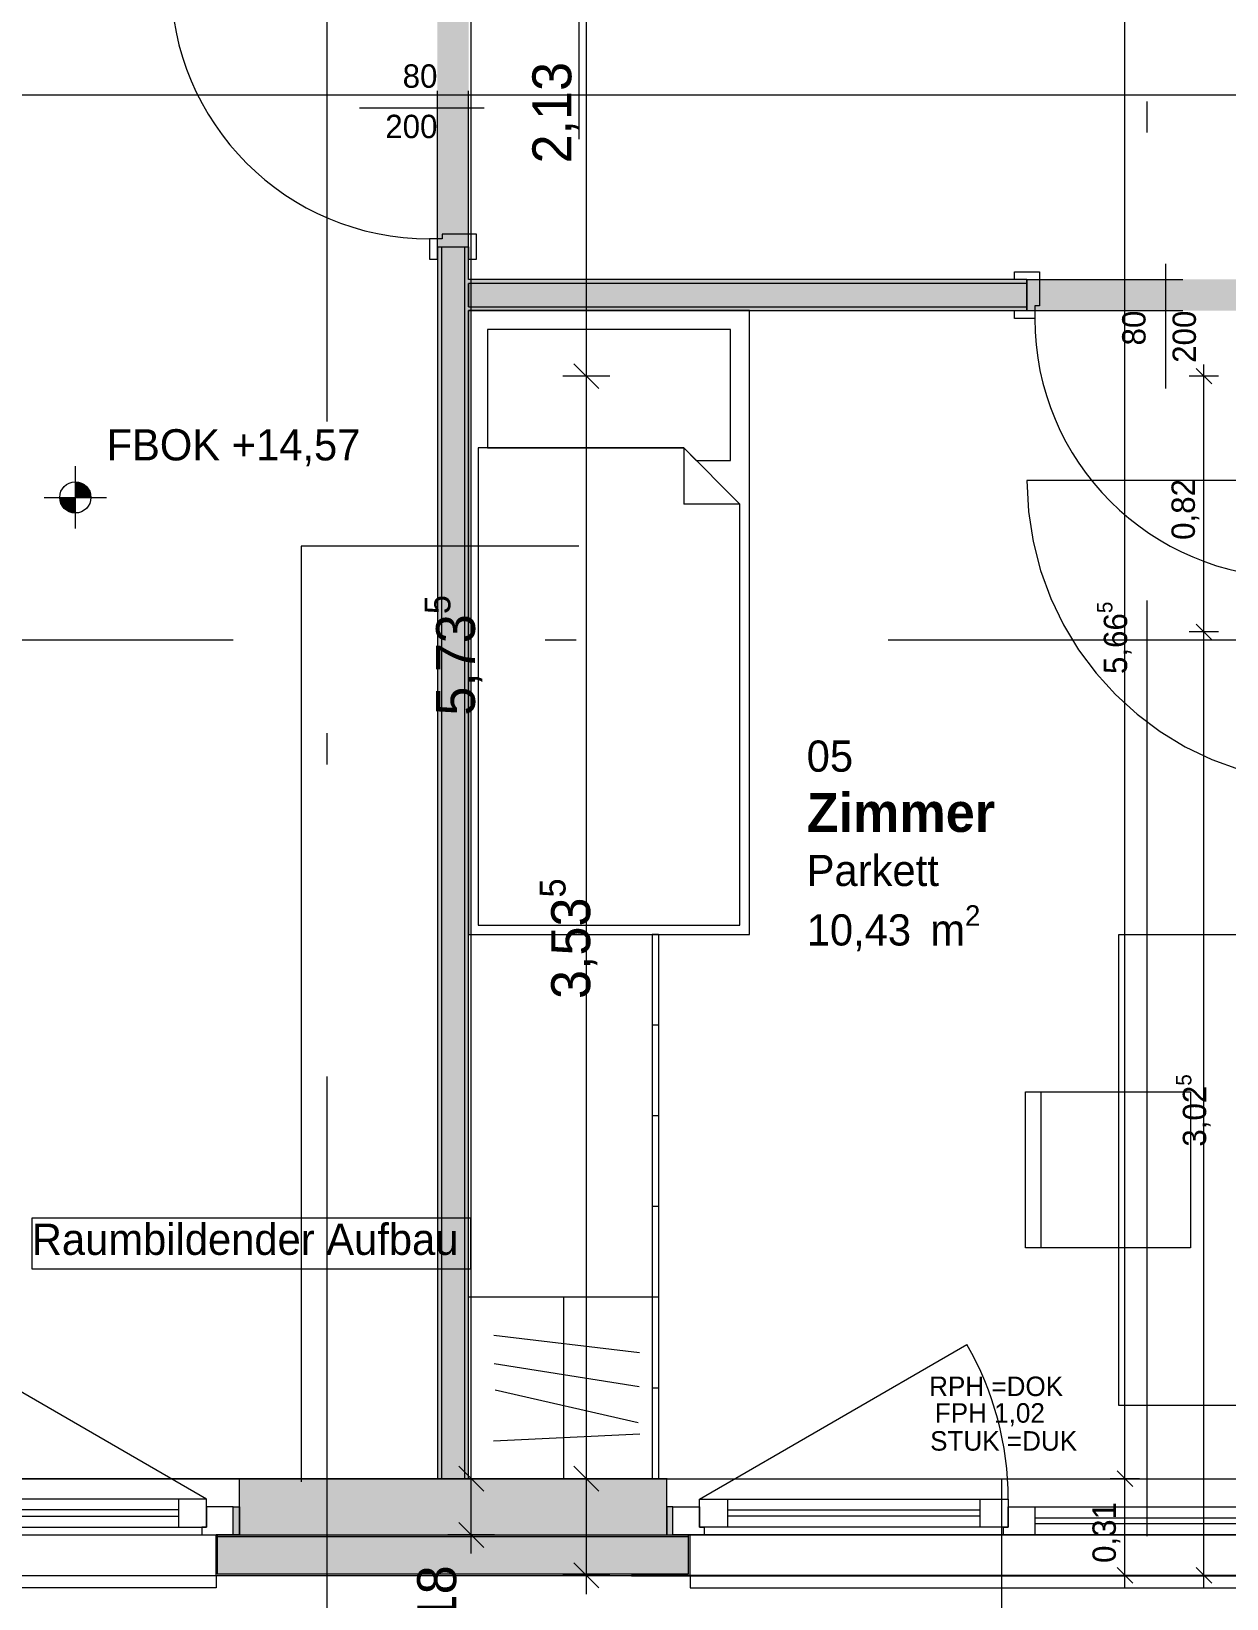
# Model space of a CAD drawing. Header units: metres. Extents: x -3 to 171, y -23 to 41.
# Drawn here: x 8.05 to 11.89, y -15.07 to -10.05 of the extents above; entities that cross this region are included whole.
import ezdxf

# ---------------------------------------------------------------- set-up
doc = ezdxf.new("R2010")
doc.units = ezdxf.units.M
doc.header["$MEASUREMENT"] = 0
for name, pattern in [('Achse', [0.004, 0.002, -0.001, 0, -0.001]), ('Baufluchtlinie', [0.013, 0.008, -0.005]), ('Schnittlinie', [0.006, 0.003, -0.0015, 0, -0.0015]), ('Strichlinie eng', [0.002, 0.0015, -0.0005]), ('Untersicht', [0.001, 0.0005, -0.0005])]:
    doc.linetypes.add(name, pattern=pattern)
for name, color, linetype in [('5._2.DG PP STG1_1_000 Achsraster', 7, 'Continuous'), ('5._2.DG PP STG1_1_110 Wand Aussen', 7, 'Continuous'), ('5._2.DG PP STG1_1_130 Wand Innen', 7, 'Continuous'), ('5._2.DG PP STG1_1_210 Decke', 7, 'Continuous'), ('5._2.DG PP STG1_1_220 Bodenaufbau', 7, 'Continuous'), ('5._2.DG PP STG1_1_510 Möblierung', 7, 'Continuous'), ('5._2.DG PP STG1_1_810 Raum', 7, 'Continuous'), ('5._2.DG PP STG1_1_851 Marker Schnitt', 7, 'Continuous'), ('5._2.DG PP STG1_1_945 Einreichplan Beschriftung', 7, 'Continuous'), ('5._2.DG PP STG1_1_950 Polierplan Bemaßung', 7, 'Continuous'), ('5._2.DG PP STG1_1_Neubau_840 Baulinien', 7, 'Continuous')]:
    doc.layers.add(name, color=color, linetype=linetype)
doc.styles.add('ERSTELLTER_STIL_2', font='')
doc.styles.add('ERSTELLTER_STIL_6', font='')
doc.styles.get('ERSTELLTER_STIL_2').set_extended_font_data('Eurostile')
doc.styles.get('ERSTELLTER_STIL_6').set_extended_font_data('Eurostile', bold=True)

msp = doc.modelspace()

# ---------------------------------------------------------------- hatches: boundary and pattern name
at = {"layer": '5._2.DG PP STG1_1_110 Wand Aussen', "linetype": 'Continuous', "lineweight": 13, "true_color": 0x3f7f02}
msp.add_hatch(color=76, dxfattribs=at).paths.add_polyline_path([(8.72, -14.69), (8.72, -14.78), (8.72, -14.87), (10.09, -14.87), (10.09, -14.78), (10.09, -14.69)])
at = {"layer": '5._2.DG PP STG1_1_110 Wand Aussen', "linetype": 'Continuous', "lineweight": 13, "true_color": 0xff6400}
for points in [[(8.7, -14.78), (8.7, -14.87), (8.72, -14.87), (8.72, -14.78)], [(10.11, -14.78), (10.09, -14.78), (10.09, -14.87), (10.11, -14.87)], [(8.65, -14.875), (8.65, -14.995), (10.16, -14.995), (10.16, -14.875)]]:
    msp.add_hatch(color=30, dxfattribs=at).paths.add_polyline_path(points)
at = {"layer": '5._2.DG PP STG1_1_110 Wand Aussen', "linetype": 'Continuous', "lineweight": 0, "true_color": 0x373737}
msp.add_hatch(color=250, dxfattribs=at).paths.add_polyline_path([(8.65, -14.875), (10.16, -14.875), (10.16, -14.87), (8.65, -14.87)])
at = {"layer": '5._2.DG PP STG1_1_130 Wand Innen', "linetype": 'Continuous', "lineweight": 0, "true_color": 0xffffff}
for points in [[(9.355, -9.85), (9.355, -10.74), (9.455, -10.74), (9.455, -9.85)], [(12.135, -10.845), (11.245, -10.845), (11.245, -10.945), (12.135, -10.945)]]:
    msp.add_hatch(color=7, dxfattribs=at).paths.add_polyline_path(points)
at = {"layer": '5._2.DG PP STG1_1_130 Wand Innen', "linetype": 'Continuous', "lineweight": 13, "true_color": 0xfb02fe}
for points in [[(9.355, -14.69), (9.3675, -14.69), (9.3675, -10.74), (9.355, -10.74)], [(9.4425, -14.69), (9.455, -14.69), (9.455, -10.74), (9.4425, -10.74)], [(9.455, -10.845), (9.455, -10.8575), (11.245, -10.8575), (11.245, -10.845)], [(11.245, -10.9325), (9.455, -10.9325), (9.455, -10.945), (11.245, -10.945)]]:
    msp.add_hatch(color=6, dxfattribs=at).paths.add_polyline_path(points)
at = {"layer": '5._2.DG PP STG1_1_130 Wand Innen', "linetype": 'Continuous', "lineweight": 13, "true_color": 0xffaa00}
for points in [[(9.3675, -14.69), (9.4425, -14.69), (9.4425, -10.74), (9.3675, -10.74)], [(9.455, -10.8575), (9.455, -10.9325), (11.245, -10.9325), (11.245, -10.8575)]]:
    msp.add_hatch(color=40, dxfattribs=at).paths.add_polyline_path(points)
at = {"layer": '5._2.DG PP STG1_1_950 Polierplan Bemaßung', "linetype": 'Continuous', "lineweight": 0, "true_color": 0x000000}
for points in [[(8.194, -11.5437), (8.244, -11.5437), (8.2402, -11.5246), (8.2293, -11.5083), (8.2131, -11.4975), (8.194, -11.4937)], [(8.194, -11.5437), (8.144, -11.5437), (8.1478, -11.5628), (8.1586, -11.579), (8.1749, -11.5899), (8.194, -11.5937)]]:
    msp.add_hatch(color=18, dxfattribs=at).paths.add_polyline_path(points)

# ---------------------------------------------------------------- linework, layer by layer
at = {"layer": '5._2.DG PP STG1_1_000 Achsraster', "color": 5, "linetype": 'Achse', "lineweight": 0, "ltscale": 1000}
for p, q in [((9, 3), (9, -22.5231)), ((-1.5, -12), (21, -12)), ((-1.5, -15), (21, -15))]:
    msp.add_line(p, q, dxfattribs=at)
at = {"layer": '5._2.DG PP STG1_1_110 Wand Aussen', "color": 7, "linetype": 'Strichlinie eng', "lineweight": 13, "ltscale": 1000}
msp.add_line((12.215, -11.49), (11.245, -11.49), dxfattribs=at)
at = {"layer": '5._2.DG PP STG1_1_110 Wand Aussen', "color": 8, "linetype": 'Strichlinie eng', "lineweight": 0, "ltscale": 1000}
for p, q in [((8.615, -14.755), (7.7576, -14.26)), ((10.195, -14.755), (11.0524, -14.26))]:
    msp.add_line(p, q, dxfattribs=at)
at = {"layer": '5._2.DG PP STG1_1_110 Wand Aussen', "color": 7, "linetype": 'Continuous', "lineweight": 13, "ltscale": 1000}
for p, q in [((8.72, -14.69), (6.57, -14.69)), ((10.09, -14.69), (12.24, -14.69)), ((11.165, -15.3891), (11.165, -14.69)), ((8.525, -14.755), (7.715, -14.755)), ((8.615, -14.755), (8.525, -14.755)), ((8.525, -14.755), (8.525, -14.845)), ((8.615, -14.845), (8.615, -14.755)), ((10.195, -14.845), (10.195, -14.755)), ((10.195, -14.755), (10.285, -14.755)), ((10.285, -14.755), (11.095, -14.755)), ((10.285, -14.755), (10.285, -14.845)), ((11.095, -14.845), (11.095, -14.755)), ((11.095, -14.755), (11.185, -14.755)), ((11.185, -14.755), (11.185, -14.845)), ((8.525, -14.79), (7.715, -14.79)), ((7.715, -14.81), (8.525, -14.81)), ((8.7, -14.78), (8.615, -14.78)), ((8.615, -14.78), (8.615, -14.845)), ((8.7, -14.87), (8.7, -14.78)), ((10.11, -14.78), (10.195, -14.78)), ((10.11, -14.87), (10.11, -14.78)), ((10.195, -14.78), (10.195, -14.845)), ((10.285, -14.79), (11.095, -14.79)), ((11.095, -14.81), (10.285, -14.81)), ((11.185, -14.845), (11.185, -14.78)), ((11.185, -14.78), (11.22, -14.78)), ((11.22, -14.78), (11.27, -14.78)), ((11.27, -14.78), (12.12, -14.78)), ((11.27, -14.78), (11.27, -14.87)), ((11.27, -14.815), (12.12, -14.815)), ((7.64, -14.87), (8.6, -14.87)), ((7.715, -14.845), (8.525, -14.845)), ((8.525, -14.845), (8.615, -14.845)), ((8.615, -14.845), (8.6, -14.845)), ((8.6, -14.845), (8.6, -14.87)), ((8.6, -14.87), (8.7, -14.87)), ((8.645, -14.875), (8.645, -14.87)), ((8.65, -14.87), (8.645, -14.87)), ((8.65, -14.87), (8.645, -14.87)), ((8.65, -14.87), (8.645, -14.87)), ((8.645, -14.875), (8.645, -14.87)), ((8.65, -14.995), (8.65, -14.87)), ((10.21, -14.87), (10.11, -14.87)), ((10.16, -14.87), (10.165, -14.87)), ((10.16, -14.995), (10.16, -14.87)), ((10.16, -14.87), (10.165, -14.87)), ((10.16, -14.87), (10.165, -14.87)), ((10.165, -14.875), (10.165, -14.87)), ((10.165, -14.875), (10.165, -14.87)), ((10.195, -14.845), (10.21, -14.845)), ((10.285, -14.845), (10.195, -14.845)), ((10.21, -14.845), (10.21, -14.87)), ((11.17, -14.87), (10.21, -14.87)), ((11.095, -14.845), (10.285, -14.845)), ((11.185, -14.845), (11.095, -14.845)), ((11.17, -14.87), (11.17, -14.845)), ((11.17, -14.845), (11.185, -14.845)), ((11.22, -14.87), (11.17, -14.87)), ((11.27, -14.87), (11.22, -14.87)), ((12.12, -14.835), (11.27, -14.835)), ((12.12, -14.87), (11.27, -14.87)), ((8.645, -14.995), (8.645, -14.875)), ((8.645, -14.995), (8.645, -14.875)), ((8.65, -14.875), (10.16, -14.875)), ((10.165, -14.995), (10.165, -14.875)), ((10.165, -14.995), (10.165, -14.875)), ((8.645, -15), (8.645, -14.995)), ((8.645, -15), (8.645, -14.995)), ((8.65, -15), (8.645, -15)), ((8.645, -15), (8.645, -15.04)), ((8.65, -14.995), (10.16, -14.995)), ((10.16, -15), (10.165, -15)), ((10.165, -15), (10.165, -14.995)), ((10.165, -15), (10.165, -14.995)), ((10.165, -15), (10.165, -15.04)), ((8.645, -15.04), (6.645, -15.04)), ((10.165, -15.04), (12.165, -15.04))]:
    msp.add_line(p, q, dxfattribs=at)
at = {"layer": '5._2.DG PP STG1_1_110 Wand Aussen', "color": 7, "linetype": 'Continuous', "lineweight": 18, "ltscale": 1000}
for p, q in [((8.72, -14.78), (8.72, -14.69)), ((8.72, -14.78), (8.72, -14.69)), ((10.09, -14.78), (10.09, -14.69)), ((10.09, -14.78), (10.09, -14.69)), ((8.72, -14.87), (8.72, -14.78)), ((8.72, -14.87), (8.72, -14.78)), ((8.72, -14.87), (8.72, -14.78)), ((10.09, -14.87), (10.09, -14.78)), ((10.09, -14.87), (10.09, -14.78)), ((10.09, -14.87), (10.09, -14.78)), ((8.72, -14.87), (8.65, -14.87)), ((8.72, -14.87), (8.65, -14.87)), ((8.72, -14.87), (8.65, -14.87)), ((8.72, -14.87), (10.09, -14.87)), ((10.09, -14.87), (10.16, -14.87)), ((10.09, -14.87), (10.16, -14.87)), ((10.09, -14.87), (10.16, -14.87))]:
    msp.add_line(p, q, dxfattribs=at)
at = {"layer": '5._2.DG PP STG1_1_110 Wand Aussen', "color": 7, "linetype": 'Continuous', "lineweight": 18, "ltscale": 1000, "flags": 128}
msp.add_lwpolyline([(10.09, -14.69), (8.72, -14.69)], dxfattribs=at)
at = {"layer": '5._2.DG PP STG1_1_110 Wand Aussen', "color": 7, "linetype": 'Continuous', "lineweight": 13, "ltscale": 1000, "flags": 128}
for points in [[(8.7, -14.78), (8.72, -14.78), (8.72, -14.87), (8.7, -14.87)], [(10.11, -14.78), (10.09, -14.78), (10.09, -14.87), (10.11, -14.87)]]:
    msp.add_lwpolyline(points, close=True, dxfattribs=at)
msp.add_lwpolyline([(8.65, -15), (10.16, -15)], dxfattribs=at)
at = {"layer": '5._2.DG PP STG1_1_110 Wand Aussen', "color": 7, "linetype": 'Strichlinie eng', "lineweight": 13, "ltscale": 1000}
msp.add_arc((12.215, -11.49), 0.97, 180, 270, dxfattribs=at)
at = {"layer": '5._2.DG PP STG1_1_110 Wand Aussen', "color": 8, "linetype": 'Strichlinie eng', "lineweight": 0, "ltscale": 1000}
msp.add_arc((10.195, -14.755), 0.99, 0, 30, dxfattribs=at)
at = {"layer": '5._2.DG PP STG1_1_110 Wand Aussen', "color": 7, "linetype": 'Continuous', "lineweight": 13, "ltscale": 1000}
for p in [(8.72, -14.69), (10.09, -14.69)]:
    msp.add_point(p, dxfattribs=at)
at = {"layer": '5._2.DG PP STG1_1_130 Wand Innen', "color": 8, "linetype": 'Untersicht', "lineweight": 13, "ltscale": 1000}
for p, q in [((9.355, -10.74), (9.355, -9.85)), ((9.455, -10.74), (9.455, -9.85)), ((11.245, -10.845), (12.135, -10.845)), ((11.245, -10.945), (12.135, -10.945))]:
    msp.add_line(p, q, dxfattribs=at)
at = {"layer": '5._2.DG PP STG1_1_130 Wand Innen', "color": 7, "linetype": 'Continuous', "lineweight": 13, "ltscale": 1000}
for p, q in [((9.105, -10.295), (9.505, -10.295)), ((9.48, -10.7), (9.37, -10.7)), ((9.37, -10.7), (9.37, -10.715)), ((9.48, -10.78), (9.48, -10.7)), ((9.37, -10.715), (9.33, -10.715)), ((9.33, -10.715), (9.33, -10.78)), ((9.355, -10.78), (9.355, -10.74)), ((9.355, -10.74), (9.455, -10.74)), ((9.455, -10.74), (9.455, -10.78)), ((9.33, -10.78), (9.355, -10.78)), ((9.455, -10.78), (9.48, -10.78)), ((11.69, -11.195), (11.69, -10.795)), ((11.205, -10.845), (11.205, -10.82)), ((11.205, -10.82), (11.285, -10.82)), ((11.245, -10.845), (11.205, -10.845)), ((11.245, -10.945), (11.245, -10.845)), ((11.285, -10.82), (11.285, -10.93)), ((11.205, -10.97), (11.205, -10.945)), ((11.205, -10.945), (11.245, -10.945)), ((11.285, -10.93), (11.27, -10.93)), ((11.27, -10.93), (11.27, -10.97)), ((11.27, -10.97), (11.205, -10.97))]:
    msp.add_line(p, q, dxfattribs=at)
at = {"layer": '5._2.DG PP STG1_1_130 Wand Innen', "color": 7, "linetype": 'Continuous', "lineweight": 18, "ltscale": 1000}
for p, q in [((9.355, -10.74), (9.3675, -10.74)), ((9.355, -10.74), (9.3675, -10.74)), ((9.355, -10.74), (9.3675, -10.74)), ((9.3675, -10.74), (9.3675, -14.69)), ((9.3675, -10.74), (9.4425, -10.74)), ((9.3675, -10.74), (9.4425, -10.74)), ((9.3675, -10.74), (9.4425, -10.74)), ((9.4425, -14.69), (9.4425, -10.74)), ((9.4425, -10.74), (9.455, -10.74)), ((9.4425, -10.74), (9.455, -10.74)), ((9.4425, -10.74), (9.455, -10.74)), ((11.245, -10.845), (11.245, -10.8575)), ((11.245, -10.845), (11.245, -10.8575)), ((11.245, -10.845), (11.245, -10.8575)), ((11.245, -10.8575), (9.455, -10.8575)), ((11.245, -10.8575), (11.245, -10.9325)), ((11.245, -10.8575), (11.245, -10.9325)), ((11.245, -10.8575), (11.245, -10.9325)), ((9.455, -10.9325), (11.245, -10.9325)), ((11.245, -10.9325), (11.245, -10.945)), ((11.245, -10.9325), (11.245, -10.945)), ((11.245, -10.9325), (11.245, -10.945))]:
    msp.add_line(p, q, dxfattribs=at)
at = {"layer": '5._2.DG PP STG1_1_130 Wand Innen', "color": 7, "linetype": 'Continuous', "lineweight": 18, "ltscale": 1000, "flags": 128}
for points in [[(9.355, -10.74), (9.355, -14.69)], [(9.455, -10.845), (9.455, -10.74)], [(11.245, -10.845), (9.455, -10.845)], [(9.455, -10.9325), (9.455, -10.8575)], [(9.455, -10.8575), (9.455, -10.9325)], [(9.455, -14.69), (9.455, -10.945)], [(9.455, -10.945), (11.245, -10.945)], [(9.355, -14.69), (9.455, -14.69)]]:
    msp.add_lwpolyline(points, dxfattribs=at)
at = {"layer": '5._2.DG PP STG1_1_130 Wand Innen', "color": 7, "linetype": 'Continuous', "lineweight": 13, "ltscale": 1000}
for centre in [(9.33, -9.885), (12.1, -10.97)]:
    msp.add_arc(centre, 0.83, 180, 270, dxfattribs=at)
at = {"layer": '5._2.DG PP STG1_1_210 Decke', "color": 7, "linetype": 'Continuous', "lineweight": 13, "ltscale": 1000, "true_color": 0xf4f4f4, "flags": 128}
msp.add_lwpolyline([(0.1362, -1.6878), (0.1803, -13.715), (6.39, -13.715), (6.39, -14.87), (12.42, -14.87), (12.42, -13.715), (18.8093, -13.715), (18.8494, -1.6878), (12.525, -1.6878), (12.525, -0.13), (6.455, -0.13), (6.455, -1.6878)], close=True, dxfattribs=at)
at = {"layer": '5._2.DG PP STG1_1_220 Bodenaufbau', "color": 7, "linetype": 'Continuous', "lineweight": 13, "ltscale": 1000, "true_color": 0xf4f4f4, "flags": 128}
msp.add_lwpolyline([(6.635, -1.705), (0.3163, -1.705), (0.3588, -13.2951), (3.005, -13.295), (3.005, -10.845), (6.57, -10.845), (6.57, -14.69), (12.24, -14.69), (12.24, -10.845), (18.6389, -10.845), (18.6693, -1.705), (12.345, -1.705), (12.345, -0.5726), (6.635, -0.5726)], close=True, dxfattribs=at)
at = {"layer": '5._2.DG PP STG1_1_510 Möblierung', "color": 8, "linetype": 'Continuous', "lineweight": 13, "ltscale": 1000, "true_color": 0x7e7f7f}
for p, q in [((10.355, -10.945), (9.455, -10.945)), ((9.455, -10.945), (9.455, -12.945)), ((10.355, -12.945), (10.355, -10.945)), ((10.145, -11.385), (10.145, -11.565)), ((10.325, -11.565), (10.145, -11.565)), ((9.455, -12.945), (10.355, -12.945)), ((10.0433, -12.945), (10.0433, -14.69)), ((10.0633, -12.945), (10.0433, -12.945)), ((10.0633, -13.2358), (10.0433, -13.2358)), ((11.29, -13.45), (11.29, -13.95)), ((10.0633, -13.5267), (10.0433, -13.5267)), ((10.0633, -13.8175), (10.0433, -13.8175)), ((10.0633, -14.1083), (9.455, -14.1083)), ((9.7592, -14.1083), (9.7592, -14.69)), ((10.0633, -14.1083), (10.0433, -14.1083)), ((10.0025, -14.286), (9.5358, -14.2306)), ((10.0013, -14.3951), (9.537, -14.3215)), ((9.9982, -14.5109), (9.5401, -14.4057)), ((10.0633, -14.3992), (10.0433, -14.3992)), ((10.0039, -14.5472), (9.5344, -14.5695))]:
    msp.add_line(p, q, dxfattribs=at)
at = {"layer": '5._2.DG PP STG1_1_510 Möblierung', "color": 8, "linetype": 'Continuous', "lineweight": 13, "ltscale": 1000, "true_color": 0x7e7f7f, "flags": 128}
for points in [[(10.145, -11.385), (10.185, -11.425), (10.295, -11.425), (10.295, -11.005), (9.515, -11.005), (9.515, -11.385)], [(9.485, -12.915), (10.325, -12.915), (10.325, -11.565), (10.145, -11.385), (9.485, -11.385)], [(10.0633, -12.945), (10.0633, -14.69), (9.455, -14.69), (9.455, -12.945)], [(11.54, -14.455), (11.54, -12.945), (12.24, -12.945), (12.24, -14.455)], [(11.77, -13.45), (11.77, -13.95), (11.24, -13.95), (11.24, -13.45)]]:
    msp.add_lwpolyline(points, close=True, dxfattribs=at)
at = {"layer": '5._2.DG PP STG1_1_851 Marker Schnitt', "color": 7, "linetype": 'Schnittlinie', "lineweight": 13, "ltscale": 1000}
for p, q in [((9.8079, 4.805), (9.8079, -11.7)), ((11.63, -5.7741), (11.63, -22.5231)), ((9.8079, -11.7), (8.9179, -11.7)), ((8.9179, -11.7), (8.9179, -22.5231))]:
    msp.add_line(p, q, dxfattribs=at)
at = {"layer": '5._2.DG PP STG1_1_945 Einreichplan Beschriftung', "color": 76, "linetype": 'Continuous', "lineweight": 13, "ltscale": 1000, "true_color": 0x3f7f02}
for p, q in [((9.4615, -13.8546), (8.0544, -13.8546)), ((8.0544, -13.8546), (8.0544, -14.0171)), ((9.4615, -14.0171), (9.4615, -13.8546)), ((8.0544, -14.0171), (9.4615, -14.0171))]:
    msp.add_line(p, q, dxfattribs=at)
at = {"layer": '5._2.DG PP STG1_1_950 Polierplan Bemaßung', "color": 76, "linetype": 'Continuous', "lineweight": 13, "ltscale": 1000, "true_color": 0x3f7f02}
for p, q in [((9.4633, -14.69), (9.4633, -8.955)), ((6.835, -10.2528), (18.6418, -10.2528)), ((9.4233, -14.65), (9.5033, -14.73)), ((9.5383, -14.69), (9.3883, -14.69)), ((9.4633, -14.87), (9.4633, -14.69)), ((9.5383, -14.87), (9.3883, -14.87)), ((9.4233, -14.83), (9.5033, -14.91)), ((9.4633, -14.93), (9.4633, -14.87))]:
    msp.add_line(p, q, dxfattribs=at)
at = {"layer": '5._2.DG PP STG1_1_950 Polierplan Bemaßung', "color": 6, "linetype": 'Continuous', "lineweight": 13, "ltscale": 1000, "true_color": 0xfb02fe}
for p, q in [((9.8325, -11.155), (9.8325, -9.025)), ((9.9075, -11.155), (9.7575, -11.155)), ((9.7925, -11.115), (9.8725, -11.195)), ((9.8325, -14.69), (9.8325, -11.155)), ((9.7925, -14.65), (9.8725, -14.73)), ((9.9075, -14.69), (9.7575, -14.69)), ((9.8325, -15), (9.8325, -14.69)), ((9.7925, -14.96), (9.8725, -15.04)), ((9.9075, -15), (9.7575, -15)), ((9.8325, -15.06), (9.8325, -15))]:
    msp.add_line(p, q, dxfattribs=at)
at = {"layer": '5._2.DG PP STG1_1_950 Polierplan Bemaßung', "color": 7, "linetype": 'Continuous', "lineweight": 13, "ltscale": 1000}
for p, q in [((11.5591, -14.69), (11.5591, -9.025)), ((11.8594, -11.155), (11.7656, -11.155)), ((11.8375, -11.18), (11.7875, -11.13)), ((11.8125, -11.155), (11.8125, -11.1175)), ((11.8125, -11.975), (11.8125, -11.155)), ((8.194, -11.6437), (8.194, -11.4437)), ((8.094, -11.5437), (8.294, -11.5437)), ((11.7875, -11.95), (11.8375, -12)), ((11.8594, -11.975), (11.7656, -11.975)), ((11.8125, -15), (11.8125, -11.975)), ((11.5341, -14.665), (11.5841, -14.715)), ((11.606, -14.69), (11.5122, -14.69)), ((11.5591, -15), (11.5591, -14.69)), ((11.606, -15), (11.5122, -15)), ((11.5341, -14.975), (11.5841, -15.025)), ((11.5591, -15.0375), (11.5591, -15)), ((11.8594, -15), (11.7656, -15)), ((11.7875, -14.975), (11.8375, -15.025)), ((11.8125, -15.0375), (11.8125, -15))]:
    msp.add_line(p, q, dxfattribs=at)
msp.add_circle((8.194, -11.5437), 0.05, dxfattribs=at)
at = {"layer": '5._2.DG PP STG1_1_Neubau_840 Baulinien', "color": 1, "linetype": 'Baufluchtlinie', "lineweight": 25, "ltscale": 1000, "true_color": 0xfb0106, "flags": 128}
msp.add_lwpolyline([(-3.0225, -14.9829), (0, -15), (18.9876, -15.0005), (22.9775, -15.0038)], dxfattribs=at)

# ---------------------------------------------------------------- texts
at = {"layer": '5._2.DG PP STG1_1_110 Wand Aussen', "color": 7, "linetype": 'Continuous', "lineweight": 13, "char_height": 0.0625, "attachment_point": 9, "style": 'ERSTELLTER_STIL_2'}
for s, insert in [('\\A1;{\\pqr;\\pt0;\\fEurostile|b0|i0|c0|p0;\\W1.000000;RPH =DOK}', (11.361, -14.4258)), ('\\A1;{\\pqr;\\pt0;\\fEurostile|b0|i0|c0|p0;\\W1.000000;FPH 1,02}', (11.3026, -14.5219)), ('\\A1;{\\pqr;\\pt0;\\fEurostile|b0|i0|c0|p0;\\W1.000000;STUK =DUK}', (11.406, -14.6008))]:
    msp.add_mtext(s, dxfattribs=dict(at, insert=insert))
at = {"layer": '5._2.DG PP STG1_1_130 Wand Innen', "color": 7, "linetype": 'Continuous', "lineweight": 13, "char_height": 0.075, "attachment_point": 9, "style": 'ERSTELLTER_STIL_2'}
for s, insert in [('\\A1;{\\pqr;\\pt0;\\fEurostile|b0|i0|c0|p0;\\W1.000000;80}', (9.355, -10.2314)), ('\\A1;{\\pqr;\\pt0;\\fEurostile|b0|i0|c0|p0;\\W1.000000;200}', (9.355, -10.393))]:
    msp.add_mtext(s, dxfattribs=dict(at, insert=insert))
at = {"layer": '5._2.DG PP STG1_1_130 Wand Innen', "color": 7, "linetype": 'Continuous', "lineweight": 13, "char_height": 0.075, "attachment_point": 9, "rotation": 90, "style": 'ERSTELLTER_STIL_2'}
for s, insert in [('\\A1;{\\pqr;\\pt0;\\fEurostile|b0|i0|c0|p0;\\W1.000000;80}', (11.6264, -10.945)), ('\\A1;{\\pqr;\\pt0;\\fEurostile|b0|i0|c0|p0;\\W1.000000;200}', (11.788, -10.945))]:
    msp.add_mtext(s, dxfattribs=dict(at, insert=insert))
at = {"layer": '5._2.DG PP STG1_1_810 Raum', "color": 7, "linetype": 'Continuous', "lineweight": 13, "attachment_point": 1}
for s, insert, char_height, style in [('\\A1;{\\pql;\\pt0;\\fEurostile|b0|i0|c0|p0;\\W1.000000;05}', (10.5389, -12.3231), 0.1, 'ERSTELLTER_STIL_2'), ('\\A1;{\\pql;\\pt0;\\fEurostile|b1|i0|c0|p0;\\W1.000000;Zimmer}', (10.5389, -12.4913), 0.125, 'ERSTELLTER_STIL_6'), ('\\A1;{\\pql;\\pt0;\\fEurostile|b0|i0|c0|p0;\\W1.000000;Parkett}', (10.5389, -12.6897), 0.1, 'ERSTELLTER_STIL_2'), ('\\A1;{\\pql;\\pt0,0.05;\\fEurostile|b0|i0|c0|p0;\\W1.000000;10,43\\fEurostile|b0|i0|c0|p0;\\W1.000000;\\A1{\\H.66x;\\S^  ;}\\fEurostile|b0|i0|c0|p0;\\W1.000000; m\\fEurostile|b0|i0|c0|p0;\\W1.000000;\\A1{\\H.66x;\\S2^  ;}}', (10.5389, -12.8512), 0.1, 'ERSTELLTER_STIL_2')]:
    msp.add_mtext(s, dxfattribs=dict(at, insert=insert, char_height=char_height, style=style))
at = {"layer": '5._2.DG PP STG1_1_945 Einreichplan Beschriftung', "color": 76, "linetype": 'Continuous', "lineweight": 13, "true_color": 0x3f7f02, "insert": (8.0544, -13.8723), "char_height": 0.1, "attachment_point": 1, "style": 'ERSTELLTER_STIL_2'}
msp.add_mtext('\\A1;{\\pql;\\fEurostile|b0|i0|c0|p0;\\W1.000000;Raumbildender Aufbau}', dxfattribs=at)
at = {"layer": '5._2.DG PP STG1_1_950 Polierplan Bemaßung', "color": 6, "linetype": 'Continuous', "lineweight": 13, "true_color": 0xfb02fe, "insert": (9.8075, -10.473), "char_height": 0.125, "width": 0.382966, "attachment_point": 7, "rotation": 90, "style": 'ERSTELLTER_STIL_2'}
msp.add_mtext('\\A1;{\\pql;\\fEurostile|b0|i0|c0|p0;\\W1.000000;2,13}', dxfattribs=at)
at = {"layer": '5._2.DG PP STG1_1_950 Polierplan Bemaßung', "color": 7, "linetype": 'Continuous', "lineweight": 13, "insert": (8.294, -11.4437), "char_height": 0.1, "width": 0.883448, "attachment_point": 7, "style": 'ERSTELLTER_STIL_2'}
msp.add_mtext('\\A1;{\\pql;\\fEurostile|b0|i0|c0|p0;\\W1.000000;FBOK +14,57}', dxfattribs=at)
at = {"layer": '5._2.DG PP STG1_1_950 Polierplan Bemaßung', "color": 7, "linetype": 'Continuous', "lineweight": 13, "char_height": 0.075, "width": 0.22978, "attachment_point": 7, "rotation": 90, "style": 'ERSTELLTER_STIL_2'}
for s, insert in [('\\A1;{\\pql;\\fEurostile|b0|i0|c0|p0;\\W1.000000;0,82}', (11.7975, -11.6799)), ('\\A1;{\\pql;\\fEurostile|b0|i0|c0|p0;\\W1.000000;0,31}', (11.5441, -14.9599))]:
    msp.add_mtext(s, dxfattribs=dict(at, insert=insert))
at = {"layer": '5._2.DG PP STG1_1_950 Polierplan Bemaßung', "color": 76, "linetype": 'Continuous', "lineweight": 13, "true_color": 0x3f7f02, "insert": (9.512, -12.2434), "char_height": 0.125, "attachment_point": 7, "rotation": 90, "style": 'ERSTELLTER_STIL_2'}
msp.add_mtext('\\A1;{\\pql;\\fEurostile|b0|i0|c0|p0;\\W1.000000;5,73\\fEurostile|b0|i0|c0|p0;\\W1.000000;\\A1{\\H.66x;\\S5^  ;}}', dxfattribs=at)
at = {"layer": '5._2.DG PP STG1_1_950 Polierplan Bemaßung', "color": 7, "linetype": 'Continuous', "lineweight": 13, "char_height": 0.075, "attachment_point": 7, "rotation": 90, "style": 'ERSTELLTER_STIL_2'}
for s, insert in [('\\A1;{\\pql;\\fEurostile|b0|i0|c0|p0;\\W1.000000;5,66\\fEurostile|b0|i0|c0|p0;\\W1.000000;\\A1{\\H.66x;\\S5^  ;}}', (11.5883, -12.11)), ('\\A1;{\\pql;\\fEurostile|b0|i0|c0|p0;\\W1.000000;3,02\\fEurostile|b0|i0|c0|p0;\\W1.000000;\\A1{\\H.66x;\\S5^  ;}}', (11.8417, -13.6252))]:
    msp.add_mtext(s, dxfattribs=dict(at, insert=insert))
at = {"layer": '5._2.DG PP STG1_1_950 Polierplan Bemaßung', "color": 6, "linetype": 'Continuous', "lineweight": 13, "true_color": 0xfb02fe, "insert": (9.8812, -13.1519), "char_height": 0.125, "attachment_point": 7, "rotation": 90, "style": 'ERSTELLTER_STIL_2'}
msp.add_mtext('\\A1;{\\pql;\\fEurostile|b0|i0|c0|p0;\\W1.000000;3,53\\fEurostile|b0|i0|c0|p0;\\W1.000000;\\A1{\\H.66x;\\S5^  ;}}', dxfattribs=at)
at = {"layer": '5._2.DG PP STG1_1_950 Polierplan Bemaßung', "color": 76, "linetype": 'Continuous', "lineweight": 13, "true_color": 0x3f7f02, "insert": (9.4383, -15.293), "char_height": 0.125, "width": 0.382966, "attachment_point": 7, "rotation": 90, "style": 'ERSTELLTER_STIL_2'}
msp.add_mtext('\\A1;{\\pql;\\fEurostile|b0|i0|c0|p0;\\W1.000000;0,18}', dxfattribs=at)

doc.saveas('drawing.dxf')
